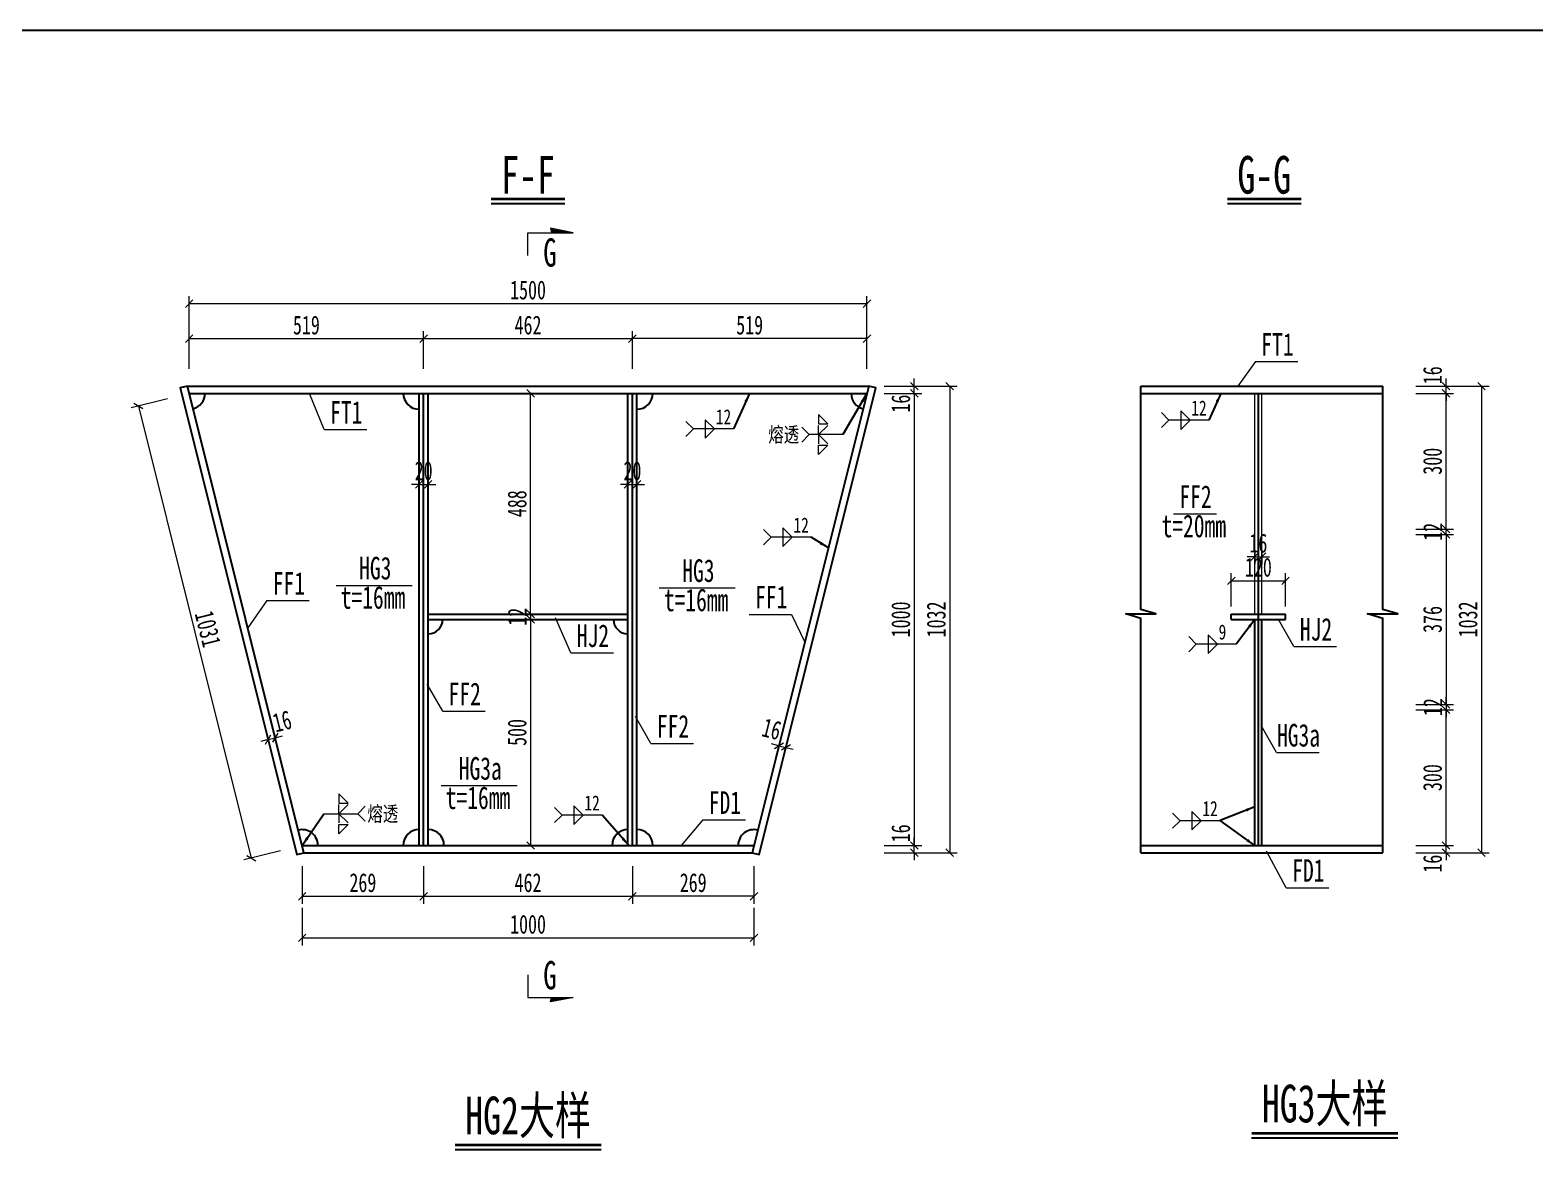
# Model space of a CAD drawing. Header units: millimetres. Extents: x -60009 to 63758, y -2164 to 95433.
# Drawn here: x 13218 to 16548, y 66164 to 68668 of the extents above; entities that cross this region are included whole.
import ezdxf
from ezdxf.enums import TextEntityAlignment as Align

# ---------------------------------------------------------------- set-up
doc = ezdxf.new("R2010")
doc.units = ezdxf.units.MM
doc.linetypes.add('DASHED', pattern=[0.75, 0.5, -0.25])
doc.layers.get('Defpoints').update_dxf_attribs({"color": 8})
for name, color, linetype, lineweight in [('Dim', 4, 'Continuous', 15), ('文字', 7, 'Continuous', 15), ('标注线及字体', 2, 'Continuous', 15), ('细实线', 4, 'Continuous', 15), ('虚线', 7, 'DASHED', 15), ('钢板粗线', 1, 'Continuous', 25)]:
    doc.layers.add(name, color=color, linetype=linetype, lineweight=lineweight)
doc.layers.add('Text', color=4, linetype='Continuous')
doc.styles.add('111', font='仿宋_GB2312.TTF', dxfattribs={"width": 0.7})
doc.styles.add('BM_Dim', font='仿宋_GB2312.TTF', dxfattribs={"width": 0.85})
doc.styles.add('SMEDI', font='仿宋_GB2312.TTF', dxfattribs={"width": 0.75})
doc.styles.get("Standard").update_dxf_attribs({"font": '仿宋_GB2312.TTF'})
doc.dimstyles.new('200', dxfattribs={"dimscale": 0, "dimtxt": 2.5, "dimasz": 1, "dimexe": 1, "dimexo": 1, "dimgap": 0.6, "dimtad": 1, "dimdec": 0, "dimdsep": 46, "dimtxsty": '111', "dimblk": 'OBLIQUE', "dimcen": 0, "dimclrd": 4, "dimclre": 4, "dimclrt": 4, "dimadec": 1, "dimazin": 2, "dimtfac": 1, "dimtdec": 0, "dimtix": 1, "dimtmove": 2, "dimatfit": 3, "dimfxl": 4, "dimfxlon": 1, "dimtolj": 1, "dimlwd": -1, "dimlwe": -1, "dimarcsym": 0})
doc.dimstyles.new('MSteel_1.0_1.0', dxfattribs={"dimtxt": 3, "dimasz": 1.2, "dimexe": 1, "dimexo": 1, "dimgap": 1, "dimtad": 3, "dimtoh": 1, "dimdec": 0, "dimzin": 0, "dimdsep": 46, "dimtxsty": 'Standard', "dimblk": 'ARCHTICK', "dimcen": 0.09, "dimclrd": 3, "dimclre": 3, "dimadec": 0, "dimazin": 0, "dimtfac": 1, "dimtdec": 4, "dimtofl": 0, "dimtmove": 0, "dimatfit": 3, "dimfxl": 1, "dimtolj": 1, "dimtzin": 0, "dimarcsym": 0})

# ---------------------------------------------------------------- blocks, each defined once
blk = doc.blocks.new('_Oblique')
at = {"color": 0, "linetype": 'ByBlock', "lineweight": -2}
blk.add_line((-0.5, -0.5), (0.5, 0.5), dxfattribs=at)
blk = doc.blocks.new('*D165')
at = {"layer": 'Defpoints', "color": 0}
for p in [(16148.9, 67551.7), (16148.9, 67175.7), (16351.7, 67175.7)]:
    blk.add_point(p, dxfattribs=at)
at = {"layer": '细实线', "color": 4}
for p, q in [((16285, 67551.7), (16368.3, 67551.7)), ((16351.7, 67551.7), (16351.7, 67175.7)), ((16285, 67175.7), (16368.3, 67175.7))]:
    blk.add_line(p, q, dxfattribs=at)
at = {"layer": '细实线', "color": 4, "xscale": 16.66666666666666, "yscale": 16.66666666666666, "zscale": 16.66666666666666}
for p, rotation in [((16351.7, 67551.7), 90), ((16351.7, 67175.7), 270)]:
    blk.add_blockref('_Oblique', p, dxfattribs=dict(at, rotation=rotation))
at = {"layer": '细实线', "color": 4, "insert": (16321.9, 67363.7), "char_height": 41.67, "attachment_point": 5, "rotation": 90, "style": '111'}
blk.add_mtext('\\A1;376', dxfattribs=at)
blk = doc.blocks.new('*D166')
at = {"layer": 'Defpoints', "color": 0}
for p in [(16203.6, 67879.7), (16351.7, 67879.7), (16203.1, 67863.7)]:
    blk.add_point(p, dxfattribs=at)
at = {"layer": '细实线', "color": 4}
for p, q in [((16285, 67879.7), (16368.3, 67879.7)), ((16351.7, 67879.7), (16351.7, 67896.4)), ((16351.7, 67863.7), (16351.7, 67879.7)), ((16285, 67863.7), (16368.3, 67863.7)), ((16351.7, 67863.7), (16351.7, 67847))]:
    blk.add_line(p, q, dxfattribs=at)
at = {"layer": '细实线', "color": 4, "xscale": 16.66666666666666, "yscale": 16.66666666666666, "zscale": 16.66666666666666}
for p, rotation in [((16351.7, 67879.7), 270), ((16351.7, 67863.7), 90)]:
    blk.add_blockref('_Oblique', p, dxfattribs=dict(at, rotation=rotation))
at = {"layer": '细实线', "color": 4, "insert": (16321.9, 67903.9), "char_height": 41.67, "attachment_point": 5, "rotation": 90, "style": '111'}
blk.add_mtext('\\A1;16', dxfattribs=at)
blk = doc.blocks.new('*D167')
at = {"layer": 'Defpoints', "color": 0}
for p in [(15958.6, 66847.7), (15959.3, 66863.7), (16351.7, 66863.7)]:
    blk.add_point(p, dxfattribs=at)
at = {"layer": '细实线', "color": 4}
for p, q in [((16351.7, 66863.7), (16351.7, 66880.4)), ((16285, 66863.7), (16368.3, 66863.7)), ((16285, 66847.7), (16368.3, 66847.7)), ((16351.7, 66847.7), (16351.7, 66863.7)), ((16351.7, 66847.7), (16351.7, 66831))]:
    blk.add_line(p, q, dxfattribs=at)
at = {"layer": '细实线', "color": 4, "xscale": 16.66666666666666, "yscale": 16.66666666666666, "zscale": 16.66666666666666}
for p, rotation in [((16351.7, 66863.7), 270), ((16351.7, 66847.7), 90)]:
    blk.add_blockref('_Oblique', p, dxfattribs=dict(at, rotation=rotation))
at = {"layer": '细实线', "color": 4, "insert": (16321.9, 66823.4), "char_height": 41.67, "attachment_point": 5, "rotation": 90, "style": '111'}
blk.add_mtext('\\A1;16', dxfattribs=at)
blk = doc.blocks.new('*D168')
at = {"layer": 'Defpoints', "color": 0}
for p in [(16236.9, 67879.7), (15958.6, 66847.7), (16430.1, 66847.7)]:
    blk.add_point(p, dxfattribs=at)
at = {"layer": '细实线', "color": 4}
for p, q in [((16363.5, 67879.7), (16446.8, 67879.7)), ((16430.1, 67879.7), (16430.1, 66847.7)), ((16363.5, 66847.7), (16446.8, 66847.7))]:
    blk.add_line(p, q, dxfattribs=at)
at = {"layer": '细实线', "color": 4, "xscale": 16.66666666666666, "yscale": 16.66666666666666, "zscale": 16.66666666666666}
for p, rotation in [((16430.1, 67879.7), 90), ((16430.1, 66847.7), 270)]:
    blk.add_blockref('_Oblique', p, dxfattribs=dict(at, rotation=rotation))
at = {"layer": '细实线', "color": 4, "insert": (16400.3, 67363.7), "char_height": 41.67, "attachment_point": 5, "rotation": 90, "style": '111'}
blk.add_mtext('\\A1;1032', dxfattribs=at)
blk = doc.blocks.new('*D169')
at = {"layer": 'Defpoints', "color": 0}
for p in [(15996.4, 67449.1), (15876.4, 67375.7), (15996.4, 67375.7)]:
    blk.add_point(p, dxfattribs=at)
at = {"layer": '细实线', "color": 4}
for p, q in [((15876.4, 67392.4), (15876.4, 67465.8)), ((15876.4, 67449.1), (15996.4, 67449.1)), ((15996.4, 67392.4), (15996.4, 67465.8))]:
    blk.add_line(p, q, dxfattribs=at)
at = {"layer": '细实线', "color": 4, "xscale": 16.66666666666666, "yscale": 16.66666666666666, "zscale": 16.66666666666666, "rotation": 180}
blk.add_blockref('_Oblique', (15876.4, 67449.1), dxfattribs=at)
at = {"layer": '细实线', "color": 4, "xscale": 16.66666666666666, "yscale": 16.66666666666666, "zscale": 16.66666666666666}
blk.add_blockref('_Oblique', (15996.4, 67449.1), dxfattribs=at)
at = {"layer": '细实线', "color": 4, "insert": (15936.4, 67478.9), "char_height": 41.67, "attachment_point": 5, "style": '111'}
blk.add_mtext('\\A1;120', dxfattribs=at)
blk = doc.blocks.new('*D170')
at = {"layer": 'Defpoints', "color": 0}
for p in [(15928.4, 67533.5), (15944.4, 67533.5), (15944.4, 67502.5)]:
    blk.add_point(p, dxfattribs=at)
at = {"layer": '细实线', "color": 4}
for p, q in [((15928.4, 67516.9), (15928.4, 67485.8)), ((15944.4, 67516.9), (15944.4, 67485.8)), ((15928.4, 67502.5), (15911.7, 67502.5)), ((15928.4, 67502.5), (15944.4, 67502.5)), ((15944.4, 67502.5), (15961.1, 67502.5))]:
    blk.add_line(p, q, dxfattribs=at)
at = {"layer": '细实线', "color": 4, "xscale": 16.66666666666666, "yscale": 16.66666666666666, "zscale": 16.66666666666666}
blk.add_blockref('_Oblique', (15928.4, 67502.5), dxfattribs=at)
at = {"layer": '细实线', "color": 4, "xscale": 16.66666666666666, "yscale": 16.66666666666666, "zscale": 16.66666666666666, "rotation": 180}
blk.add_blockref('_Oblique', (15944.4, 67502.5), dxfattribs=at)
at = {"layer": '细实线', "color": 4, "insert": (15936.4, 67532.3), "char_height": 41.67, "attachment_point": 5, "style": '111'}
blk.add_mtext('\\A1;16', dxfattribs=at)
blk = doc.blocks.new('*D171')
at = {"layer": 'Defpoints', "color": 0}
for p in [(16148.9, 67163.7), (16351.7, 67163.7), (16203.1, 66863.7)]:
    blk.add_point(p, dxfattribs=at)
at = {"layer": '细实线', "color": 4}
for p, q in [((16285, 67163.7), (16368.3, 67163.7)), ((16351.7, 66863.7), (16351.7, 67163.7)), ((16285, 66863.7), (16368.3, 66863.7))]:
    blk.add_line(p, q, dxfattribs=at)
at = {"layer": '细实线', "color": 4, "xscale": 16.66666666666666, "yscale": 16.66666666666666, "zscale": 16.66666666666666}
for p, rotation in [((16351.7, 67163.7), 90), ((16351.7, 66863.7), 270)]:
    blk.add_blockref('_Oblique', p, dxfattribs=dict(at, rotation=rotation))
at = {"layer": '细实线', "color": 4, "insert": (16321.9, 67013.7), "char_height": 41.67, "attachment_point": 5, "rotation": 90, "style": '111'}
blk.add_mtext('\\A1;300', dxfattribs=at)
blk = doc.blocks.new('*D172')
at = {"layer": 'Defpoints', "color": 0}
for p in [(16148.9, 67175.7), (16148.9, 67163.7), (16351.7, 67163.7)]:
    blk.add_point(p, dxfattribs=at)
at = {"layer": '细实线', "color": 4}
for p, q in [((16285, 67175.7), (16368.3, 67175.7)), ((16351.7, 67175.7), (16351.7, 67192.4)), ((16351.7, 67175.7), (16351.7, 67163.7)), ((16285, 67163.7), (16368.3, 67163.7)), ((16351.7, 67163.7), (16351.7, 67147))]:
    blk.add_line(p, q, dxfattribs=at)
at = {"layer": '细实线', "color": 4, "xscale": 16.66666666666666, "yscale": 16.66666666666666, "zscale": 16.66666666666666}
for p, rotation in [((16351.7, 67175.7), 270), ((16351.7, 67163.7), 90)]:
    blk.add_blockref('_Oblique', p, dxfattribs=dict(at, rotation=rotation))
at = {"layer": '细实线', "color": 4, "insert": (16322.3, 67169.7), "char_height": 41.67, "attachment_point": 5, "rotation": 90, "style": '111'}
blk.add_mtext('\\A1;12', dxfattribs=at)
blk = doc.blocks.new('*D173')
at = {"layer": 'Defpoints', "color": 0}
for p in [(16148.9, 67563.7), (16148.9, 67551.7), (16351.7, 67563.7)]:
    blk.add_point(p, dxfattribs=at)
at = {"layer": '细实线', "color": 4}
for p, q in [((16351.7, 67563.7), (16351.7, 67580.4)), ((16285, 67563.7), (16368.3, 67563.7)), ((16285, 67551.7), (16368.3, 67551.7)), ((16351.7, 67551.7), (16351.7, 67563.7)), ((16351.7, 67551.7), (16351.7, 67535))]:
    blk.add_line(p, q, dxfattribs=at)
at = {"layer": '细实线', "color": 4, "xscale": 16.66666666666666, "yscale": 16.66666666666666, "zscale": 16.66666666666666}
for p, rotation in [((16351.7, 67563.7), 270), ((16351.7, 67551.7), 90)]:
    blk.add_blockref('_Oblique', p, dxfattribs=dict(at, rotation=rotation))
at = {"layer": '细实线', "color": 4, "insert": (16322.3, 67557.7), "char_height": 41.67, "attachment_point": 5, "rotation": 90, "style": '111'}
blk.add_mtext('\\A1;12', dxfattribs=at)
blk = doc.blocks.new('*D174')
at = {"layer": 'Defpoints', "color": 0}
for p in [(16148.9, 67863.7), (16351.7, 67863.7), (16148.9, 67563.7)]:
    blk.add_point(p, dxfattribs=at)
at = {"layer": '细实线', "color": 4}
for p, q in [((16285, 67863.7), (16368.3, 67863.7)), ((16351.7, 67563.7), (16351.7, 67863.7)), ((16285, 67563.7), (16368.3, 67563.7))]:
    blk.add_line(p, q, dxfattribs=at)
at = {"layer": '细实线', "color": 4, "xscale": 16.66666666666666, "yscale": 16.66666666666666, "zscale": 16.66666666666666}
for p, rotation in [((16351.7, 67863.7), 90), ((16351.7, 67563.7), 270)]:
    blk.add_blockref('_Oblique', p, dxfattribs=dict(at, rotation=rotation))
at = {"layer": '细实线', "color": 4, "insert": (16321.9, 67713.7), "char_height": 41.67, "attachment_point": 5, "rotation": 90, "style": '111'}
blk.add_mtext('\\A1;300', dxfattribs=at)
blk = doc.blocks.new('_ArchTick')
at = {"color": 0, "linetype": 'ByBlock', "const_width": 0.15}
blk.add_lwpolyline([(-0.5, -0.5), (0.5, 0.5)], dxfattribs=at)
blk = doc.blocks.new('角焊缝1')
at = {"layer": 'Dim'}
blk.add_line((-3101.17, 370.22), (-3106.48, 370.22), dxfattribs=at)
blk.add_lwpolyline([(-3107.48, 369.22), (-3106.48, 370.22), (-3107.48, 371.22)], dxfattribs=at)
blk.add_lwpolyline([(-3104.91, 371.45), (-3104.91, 368.99), (-3103.68, 370.22)], close=True, dxfattribs=at)
blk = doc.blocks.new('*D175')
at = {"layer": 'Defpoints', "color": 0}
for p in [(14278.1, 67863.7), (14325.8, 67863.7), (14278.1, 67375.7)]:
    blk.add_point(p, dxfattribs=at)
at = {"layer": '细实线', "color": 4}
for p, q in [((14294.8, 67863.7), (14342.4, 67863.7)), ((14325.8, 67375.7), (14325.8, 67863.7)), ((14294.8, 67375.7), (14342.4, 67375.7))]:
    blk.add_line(p, q, dxfattribs=at)
at = {"layer": '细实线', "color": 4, "xscale": 16.66666666666666, "yscale": 16.66666666666666, "zscale": 16.66666666666666}
for p, rotation in [((14325.8, 67863.7), 90), ((14325.8, 67375.7), 270)]:
    blk.add_blockref('_Oblique', p, dxfattribs=dict(at, rotation=rotation))
at = {"layer": '细实线', "color": 4, "insert": (14296, 67619.7), "char_height": 41.67, "attachment_point": 5, "rotation": 90, "style": '111'}
blk.add_mtext('\\A1;488', dxfattribs=at)
blk = doc.blocks.new('*D176')
at = {"layer": 'Defpoints', "color": 0}
for p in [(14278.1, 67363.7), (14278.1, 66863.7), (14325.8, 66863.7)]:
    blk.add_point(p, dxfattribs=at)
at = {"layer": '细实线', "color": 4}
for p, q in [((14294.8, 67363.7), (14342.4, 67363.7)), ((14325.8, 67363.7), (14325.8, 66863.7)), ((14294.8, 66863.7), (14342.4, 66863.7))]:
    blk.add_line(p, q, dxfattribs=at)
at = {"layer": '细实线', "color": 4, "xscale": 16.66666666666666, "yscale": 16.66666666666666, "zscale": 16.66666666666666}
for p, rotation in [((14325.8, 67363.7), 90), ((14325.8, 66863.7), 270)]:
    blk.add_blockref('_Oblique', p, dxfattribs=dict(at, rotation=rotation))
at = {"layer": '细实线', "color": 4, "insert": (14296, 67113.7), "char_height": 41.67, "attachment_point": 5, "rotation": 90, "style": '111'}
blk.add_mtext('\\A1;500', dxfattribs=at)
blk = doc.blocks.new('剖面箭头')
at = {"ltscale": 10}
h = blk.add_hatch(dxfattribs=at)
h.set_pattern_fill('ANSI31', color=2, style=0)
h.set_pattern_definition([(45, (-182.99888, -777.8594), (-0.088388348, 0.088388348), [])])
h.paths.add_polyline_path([(6, -3), (3.15, -3), (3, -3.6)])
at = {"color": 3, "ltscale": 10}
blk.add_line((0, 0), (0, -3), dxfattribs=at)
at = {"color": 2, "ltscale": 10}
for p, q in [((0, -3), (6, -3)), ((6, -3), (3, -3.6)), ((3, -3.6), (3.15, -3))]:
    blk.add_line(p, q, dxfattribs=at)
blk = doc.blocks.new('*D177')
at = {"layer": 'Defpoints', "color": 0}
for p in [(14089.1, 67984.9), (13570.1, 67863.7), (14089.1, 67863.7)]:
    blk.add_point(p, dxfattribs=at)
at = {"layer": '细实线', "color": 4}
for p, q in [((13570.1, 67918.2), (13570.1, 68001.5)), ((13570.1, 67984.9), (14089.1, 67984.9)), ((14089.1, 67918.2), (14089.1, 68001.5))]:
    blk.add_line(p, q, dxfattribs=at)
at = {"layer": '细实线', "color": 4, "xscale": 16.66666666666666, "yscale": 16.66666666666666, "zscale": 16.66666666666666, "rotation": 180}
blk.add_blockref('_Oblique', (13570.1, 67984.9), dxfattribs=at)
at = {"layer": '细实线', "color": 4, "xscale": 16.66666666666666, "yscale": 16.66666666666666, "zscale": 16.66666666666666}
blk.add_blockref('_Oblique', (14089.1, 67984.9), dxfattribs=at)
at = {"layer": '细实线', "color": 4, "insert": (13829.6, 68014.7), "char_height": 41.67, "attachment_point": 5, "style": '111'}
blk.add_mtext('\\A1;519', dxfattribs=at)
blk = doc.blocks.new('*D178')
at = {"layer": 'Defpoints', "color": 0}
for p in [(14551.1, 67984.9), (14089.1, 67863.7), (14551.1, 67863.7)]:
    blk.add_point(p, dxfattribs=at)
at = {"layer": '细实线', "color": 4}
for p, q in [((14089.1, 67918.2), (14089.1, 68001.5)), ((14089.1, 67984.9), (14551.1, 67984.9)), ((14551.1, 67918.2), (14551.1, 68001.5))]:
    blk.add_line(p, q, dxfattribs=at)
at = {"layer": '细实线', "color": 4, "xscale": 16.66666666666666, "yscale": 16.66666666666666, "zscale": 16.66666666666666, "rotation": 180}
blk.add_blockref('_Oblique', (14089.1, 67984.9), dxfattribs=at)
at = {"layer": '细实线', "color": 4, "xscale": 16.66666666666666, "yscale": 16.66666666666666, "zscale": 16.66666666666666}
blk.add_blockref('_Oblique', (14551.1, 67984.9), dxfattribs=at)
at = {"layer": '细实线', "color": 4, "insert": (14320.1, 68014.7), "char_height": 41.67, "attachment_point": 5, "style": '111'}
blk.add_mtext('\\A1;462', dxfattribs=at)
blk = doc.blocks.new('*D179')
at = {"layer": 'Defpoints', "color": 0}
for p in [(14551.1, 67984.9), (14551.1, 67863.7), (15070.1, 67863.7)]:
    blk.add_point(p, dxfattribs=at)
at = {"layer": '细实线', "color": 4}
for p, q in [((14551.1, 67918.2), (14551.1, 68001.5)), ((15070.1, 67984.9), (14551.1, 67984.9)), ((15070.1, 67918.2), (15070.1, 68001.5))]:
    blk.add_line(p, q, dxfattribs=at)
at = {"layer": '细实线', "color": 4, "xscale": 16.66666666666666, "yscale": 16.66666666666666, "zscale": 16.66666666666666, "rotation": 180}
blk.add_blockref('_Oblique', (14551.1, 67984.9), dxfattribs=at)
at = {"layer": '细实线', "color": 4, "xscale": 16.66666666666666, "yscale": 16.66666666666666, "zscale": 16.66666666666666}
blk.add_blockref('_Oblique', (15070.1, 67984.9), dxfattribs=at)
at = {"layer": '细实线', "color": 4, "insert": (14810.6, 68014.7), "char_height": 41.67, "attachment_point": 5, "style": '111'}
blk.add_mtext('\\A1;519', dxfattribs=at)
blk = doc.blocks.new('*D180')
at = {"layer": 'Defpoints', "color": 0}
for p in [(15070.1, 68062.5), (13570.1, 67863.7), (15070.1, 67863.7)]:
    blk.add_point(p, dxfattribs=at)
at = {"layer": '细实线', "color": 4}
for p, q in [((13570.1, 67995.8), (13570.1, 68079.1)), ((15070.1, 67995.8), (15070.1, 68079.1)), ((13570.1, 68062.5), (15070.1, 68062.5))]:
    blk.add_line(p, q, dxfattribs=at)
at = {"layer": '细实线', "color": 4, "xscale": 16.66666666666666, "yscale": 16.66666666666666, "zscale": 16.66666666666666, "rotation": 180}
blk.add_blockref('_Oblique', (13570.1, 68062.5), dxfattribs=at)
at = {"layer": '细实线', "color": 4, "xscale": 16.66666666666666, "yscale": 16.66666666666666, "zscale": 16.66666666666666}
blk.add_blockref('_Oblique', (15070.1, 68062.5), dxfattribs=at)
at = {"layer": '细实线', "color": 4, "insert": (14320.1, 68092.3), "char_height": 41.67, "attachment_point": 5, "style": '111'}
blk.add_mtext('\\A1;1500', dxfattribs=at)
blk = doc.blocks.new('*D181')
at = {"layer": 'Defpoints', "color": 0}
for p in [(13570.1, 67863.7), (13820.1, 66863.7), (13707.7, 66835.6)]:
    blk.add_point(p, dxfattribs=at)
at = {"layer": '细实线', "color": 4}
for p, q in [((13522.4, 67851.8), (13441.5, 67831.5)), ((13457.7, 67835.6), (13707.7, 66835.6)), ((13772.4, 66851.8), (13691.5, 66831.5))]:
    blk.add_line(p, q, dxfattribs=at)
at = {"layer": '细实线', "color": 4, "xscale": 16.66666666666666, "yscale": 16.66666666666666, "zscale": 16.66666666666666}
for p, rotation in [((13457.7, 67835.6), 104.0362434679265), ((13707.7, 66835.6), 284.0362434679265)]:
    blk.add_blockref('_Oblique', p, dxfattribs=dict(at, rotation=rotation))
at = {"layer": '细实线', "color": 4, "insert": (13611.6, 67342.8), "char_height": 41.67, "attachment_point": 5, "rotation": 284.0362, "style": '111'}
blk.add_mtext('\\A1;1031', dxfattribs=at)
blk = doc.blocks.new('*D182')
at = {"layer": 'Defpoints', "color": 0}
for p in [(13820.1, 66863.7), (14089.1, 66864.6), (14089.1, 66751.3)]:
    blk.add_point(p, dxfattribs=at)
at = {"layer": '细实线', "color": 4}
for p, q in [((13820.1, 66817.9), (13820.1, 66734.6)), ((14089.1, 66817.9), (14089.1, 66734.6)), ((13820.1, 66751.3), (14089.1, 66751.3))]:
    blk.add_line(p, q, dxfattribs=at)
at = {"layer": '细实线', "color": 4, "xscale": 16.66666666666666, "yscale": 16.66666666666666, "zscale": 16.66666666666666, "rotation": 180}
blk.add_blockref('_Oblique', (13820.1, 66751.3), dxfattribs=at)
at = {"layer": '细实线', "color": 4, "xscale": 16.66666666666666, "yscale": 16.66666666666666, "zscale": 16.66666666666666}
blk.add_blockref('_Oblique', (14089.1, 66751.3), dxfattribs=at)
at = {"layer": '细实线', "color": 4, "insert": (13954.6, 66781.1), "char_height": 41.67, "attachment_point": 5, "style": '111'}
blk.add_mtext('\\A1;269', dxfattribs=at)
blk = doc.blocks.new('*D183')
at = {"layer": 'Defpoints', "color": 0}
for p in [(14089.1, 66864.6), (14551.1, 66863.7), (14551.1, 66751.3)]:
    blk.add_point(p, dxfattribs=at)
at = {"layer": '细实线', "color": 4}
for p, q in [((14089.1, 66817.9), (14089.1, 66734.6)), ((14551.1, 66817.9), (14551.1, 66734.6)), ((14089.1, 66751.3), (14551.1, 66751.3))]:
    blk.add_line(p, q, dxfattribs=at)
at = {"layer": '细实线', "color": 4, "xscale": 16.66666666666666, "yscale": 16.66666666666666, "zscale": 16.66666666666666, "rotation": 180}
blk.add_blockref('_Oblique', (14089.1, 66751.3), dxfattribs=at)
at = {"layer": '细实线', "color": 4, "xscale": 16.66666666666666, "yscale": 16.66666666666666, "zscale": 16.66666666666666}
blk.add_blockref('_Oblique', (14551.1, 66751.3), dxfattribs=at)
at = {"layer": '细实线', "color": 4, "insert": (14320.1, 66781.1), "char_height": 41.67, "attachment_point": 5, "style": '111'}
blk.add_mtext('\\A1;462', dxfattribs=at)
blk = doc.blocks.new('*D184')
at = {"layer": 'Defpoints', "color": 0}
for p in [(14551.1, 66863.7), (14820.1, 66863.7), (14551.1, 66751.3)]:
    blk.add_point(p, dxfattribs=at)
at = {"layer": '细实线', "color": 4}
for p, q in [((14551.1, 66817.9), (14551.1, 66734.6)), ((14820.1, 66817.9), (14820.1, 66734.6)), ((14820.1, 66751.3), (14551.1, 66751.3))]:
    blk.add_line(p, q, dxfattribs=at)
at = {"layer": '细实线', "color": 4, "xscale": 16.66666666666666, "yscale": 16.66666666666666, "zscale": 16.66666666666666, "rotation": 180}
blk.add_blockref('_Oblique', (14551.1, 66751.3), dxfattribs=at)
at = {"layer": '细实线', "color": 4, "xscale": 16.66666666666666, "yscale": 16.66666666666666, "zscale": 16.66666666666666}
blk.add_blockref('_Oblique', (14820.1, 66751.3), dxfattribs=at)
at = {"layer": '细实线', "color": 4, "insert": (14685.6, 66781.1), "char_height": 41.67, "attachment_point": 5, "style": '111'}
blk.add_mtext('\\A1;269', dxfattribs=at)
blk = doc.blocks.new('*D185')
at = {"layer": 'Defpoints', "color": 0}
for p in [(13820.1, 66863.7), (14820.1, 66863.7), (14820.1, 66659.3)]:
    blk.add_point(p, dxfattribs=at)
at = {"layer": '细实线', "color": 4}
for p, q in [((13820.1, 66726), (13820.1, 66642.6)), ((14820.1, 66726), (14820.1, 66642.6)), ((13820.1, 66659.3), (14820.1, 66659.3))]:
    blk.add_line(p, q, dxfattribs=at)
at = {"layer": '细实线', "color": 4, "xscale": 16.66666666666666, "yscale": 16.66666666666666, "zscale": 16.66666666666666, "rotation": 180}
blk.add_blockref('_Oblique', (13820.1, 66659.3), dxfattribs=at)
at = {"layer": '细实线', "color": 4, "xscale": 16.66666666666666, "yscale": 16.66666666666666, "zscale": 16.66666666666666}
blk.add_blockref('_Oblique', (14820.1, 66659.3), dxfattribs=at)
at = {"layer": '细实线', "color": 4, "insert": (14320.1, 66689.1), "char_height": 41.67, "attachment_point": 5, "style": '111'}
blk.add_mtext('\\A1;1000', dxfattribs=at)
blk = doc.blocks.new('*D186')
at = {"layer": 'Defpoints', "color": 0}
for p in [(15026.3, 67863.7), (14782.5, 66863.7), (15174.9, 66863.7)]:
    blk.add_point(p, dxfattribs=at)
at = {"layer": '细实线', "color": 4}
for p, q in [((15108.2, 67863.7), (15191.6, 67863.7)), ((15174.9, 67863.7), (15174.9, 66863.7)), ((15108.2, 66863.7), (15191.6, 66863.7))]:
    blk.add_line(p, q, dxfattribs=at)
at = {"layer": '细实线', "color": 4, "xscale": 16.66666666666666, "yscale": 16.66666666666666, "zscale": 16.66666666666666}
for p, rotation in [((15174.9, 67863.7), 90), ((15174.9, 66863.7), 270)]:
    blk.add_blockref('_Oblique', p, dxfattribs=dict(at, rotation=rotation))
at = {"layer": '细实线', "color": 4, "insert": (15145.1, 67363.7), "char_height": 41.67, "attachment_point": 5, "rotation": 90, "style": '111'}
blk.add_mtext('\\A1;1000', dxfattribs=at)
blk = doc.blocks.new('*D187')
at = {"layer": 'Defpoints', "color": 0}
for p in [(15026.8, 67879.7), (15174.9, 67879.7), (15026.3, 67863.7)]:
    blk.add_point(p, dxfattribs=at)
at = {"layer": '细实线', "color": 4}
for p, q in [((15108.2, 67879.7), (15191.6, 67879.7)), ((15174.9, 67879.7), (15174.9, 67896.4)), ((15174.9, 67863.7), (15174.9, 67879.7)), ((15108.2, 67863.7), (15191.6, 67863.7)), ((15174.9, 67863.7), (15174.9, 67847))]:
    blk.add_line(p, q, dxfattribs=at)
at = {"layer": '细实线', "color": 4, "xscale": 16.66666666666666, "yscale": 16.66666666666666, "zscale": 16.66666666666666}
for p, rotation in [((15174.9, 67879.7), 270), ((15174.9, 67863.7), 90)]:
    blk.add_blockref('_Oblique', p, dxfattribs=dict(at, rotation=rotation))
at = {"layer": '细实线', "color": 4, "insert": (15145.1, 67841.2), "char_height": 41.67, "attachment_point": 5, "rotation": 90, "style": '111'}
blk.add_mtext('\\A1;16', dxfattribs=at)
blk = doc.blocks.new('*D188')
at = {"layer": 'Defpoints', "color": 0}
for p in [(14781.9, 66847.7), (14782.5, 66863.7), (15174.9, 66863.7)]:
    blk.add_point(p, dxfattribs=at)
at = {"layer": '细实线', "color": 4}
for p, q in [((15174.9, 66863.7), (15174.9, 66880.4)), ((15108.2, 66863.7), (15191.6, 66863.7)), ((15108.2, 66847.7), (15191.6, 66847.7)), ((15174.9, 66847.7), (15174.9, 66863.7)), ((15174.9, 66847.7), (15174.9, 66831))]:
    blk.add_line(p, q, dxfattribs=at)
at = {"layer": '细实线', "color": 4, "xscale": 16.66666666666666, "yscale": 16.66666666666666, "zscale": 16.66666666666666}
for p, rotation in [((15174.9, 66863.7), 270), ((15174.9, 66847.7), 90)]:
    blk.add_blockref('_Oblique', p, dxfattribs=dict(at, rotation=rotation))
at = {"layer": '细实线', "color": 4, "insert": (15145.1, 66890.5), "char_height": 41.67, "attachment_point": 5, "rotation": 90, "style": '111'}
blk.add_mtext('\\A1;16', dxfattribs=at)
blk = doc.blocks.new('*D189')
at = {"layer": 'Defpoints', "color": 0}
for p in [(15060.1, 67879.7), (14781.9, 66847.7), (15253.3, 66847.7)]:
    blk.add_point(p, dxfattribs=at)
at = {"layer": '细实线', "color": 4}
for p, q in [((15186.7, 67879.7), (15270, 67879.7)), ((15253.3, 67879.7), (15253.3, 66847.7)), ((15186.7, 66847.7), (15270, 66847.7))]:
    blk.add_line(p, q, dxfattribs=at)
at = {"layer": '细实线', "color": 4, "xscale": 16.66666666666666, "yscale": 16.66666666666666, "zscale": 16.66666666666666}
for p, rotation in [((15253.3, 67879.7), 90), ((15253.3, 66847.7), 270)]:
    blk.add_blockref('_Oblique', p, dxfattribs=dict(at, rotation=rotation))
at = {"layer": '细实线', "color": 4, "insert": (15223.5, 67363.7), "char_height": 41.67, "attachment_point": 5, "rotation": 90, "style": '111'}
blk.add_mtext('\\A1;1032', dxfattribs=at)
blk = doc.blocks.new('*D190')
at = {"layer": 'Defpoints', "color": 0}
for p in [(13760.6, 67102), (13757.3, 67049), (13772.8, 67052.9)]:
    blk.add_point(p, dxfattribs=at)
at = {"layer": '细实线', "color": 4}
for p, q in [((13753.3, 67065.2), (13741, 67114.3)), ((13768.8, 67069.1), (13756.5, 67118.1)), ((13760.6, 67102), (13776.7, 67106)), ((13745, 67098.1), (13728.9, 67094)), ((13745, 67098.1), (13760.6, 67102))]:
    blk.add_line(p, q, dxfattribs=at)
at = {"layer": '细实线', "color": 4, "xscale": 16.66666666666666, "yscale": 16.66666666666666, "zscale": 16.66666666666666}
for p, rotation in [((13745, 67098.1), 14.03624346792648), ((13760.6, 67102), 194.0362434679265)]:
    blk.add_blockref('_Oblique', p, dxfattribs=dict(at, rotation=rotation))
at = {"layer": '细实线', "color": 4, "insert": (13775.9, 67138.3), "char_height": 41.67, "attachment_point": 5, "rotation": 14.0362, "style": '111'}
blk.add_mtext('\\A1;16', dxfattribs=at)
blk = doc.blocks.new('*D191')
at = {"layer": 'Defpoints', "color": 0}
for p in [(14890.8, 67080.5), (14864.7, 67041.8), (14880.2, 67037.9)]:
    blk.add_point(p, dxfattribs=at)
at = {"layer": '细实线', "color": 4}
for p, q in [((14875.3, 67084.4), (14859.1, 67088.4)), ((14868.7, 67058), (14879.3, 67100.5)), ((14875.3, 67084.4), (14890.8, 67080.5)), ((14884.2, 67054.1), (14894.9, 67096.6)), ((14890.8, 67080.5), (14907, 67076.4))]:
    blk.add_line(p, q, dxfattribs=at)
at = {"layer": '细实线', "color": 4, "xscale": 16.66666666666666, "yscale": 16.66666666666666, "zscale": 16.66666666666666}
for p, rotation in [((14875.3, 67084.4), 345.9637565320735), ((14890.8, 67080.5), 165.9637565320735)]:
    blk.add_blockref('_Oblique', p, dxfattribs=dict(at, rotation=rotation))
at = {"layer": '细实线', "color": 4, "insert": (14859.2, 67121.1), "char_height": 41.67, "attachment_point": 5, "rotation": 345.9638, "style": '111'}
blk.add_mtext('\\A1;16', dxfattribs=at)
blk = doc.blocks.new('全融透2')
at = {"layer": 'Dim'}
blk.add_line((0, 0), (-4.48, 0), dxfattribs=at)
for points in [[(-3.23, 2.65), (-3.23, 1.41), (-2, 1.41)], [(-3.23, -2.65), (-3.23, -1.41), (-2, -1.41)]]:
    blk.add_lwpolyline(points, close=True, dxfattribs=at)
for points in [[(-5.48, 1), (-4.48, 0), (-5.48, -1)], [(-2, 1.21), (-3.23, 0), (-3.23, 1.21)], [(-2, -1.21), (-3.23, 0), (-3.23, -1.21)]]:
    blk.add_lwpolyline(points, dxfattribs=at)
at = {"layer": 'Text', "style": 'SMEDI', "width": 0.75}
blk.add_text('熔透', height=2, dxfattribs=at).set_placement((-9.92, 0), align=Align.MIDDLE_LEFT)
blk = doc.blocks.new('全融透1')
at = {"layer": 'Dim'}
blk.add_line((0, 0), (4.48, 0), dxfattribs=at)
for points in [[(2, 2.65), (2, 1.41), (3.23, 1.41)], [(2, -2.65), (2, -1.41), (3.23, -1.41)]]:
    blk.add_lwpolyline(points, close=True, dxfattribs=at)
for points in [[(3.23, 1.21), (2, 0), (2, 1.21)], [(3.23, -1.21), (2, 0), (2, -1.21)], [(5.48, 1), (4.48, 0), (5.48, -1)]]:
    blk.add_lwpolyline(points, dxfattribs=at)
at = {"layer": 'Text', "style": 'SMEDI', "width": 0.75}
blk.add_text('熔透', height=2, dxfattribs=at).set_placement((5.77, 0), align=Align.MIDDLE_LEFT)
blk = doc.blocks.new('*D271')
at = {"layer": 'Defpoints', "color": 0, "transparency": 16777216}
for p in [(21100.9, 67033.4), (21986.2, 67032), (21099.3, 66017.4), (21984.6, 66032), (21099.2, 65919.6)]:
    blk.add_point(p, dxfattribs=at)
at = {"layer": '细实线', "color": 4, "transparency": 16777216}
for p, q in [((21099.2, 65986.3), (21099.1, 65903)), ((21984.6, 65984.9), (21984.4, 65901.5))]:
    blk.add_line(p, q, dxfattribs=at)
blk.add_arc((-34515894092.1, -21492456430780), 21492484212182.8, 89.907985640573, 89.907985642933, dxfattribs=at)
at = {"layer": '细实线', "color": 4, "transparency": 16777216, "xscale": 16.66666666666666, "yscale": 16.66666666666666, "zscale": 16.66666666666666}
for p, rotation in [((21099.1, 65919.6), 179.9079856429328), ((21984.4, 65918.2), 359.9079856405726)]:
    blk.add_blockref('_Oblique', p, dxfattribs=dict(at, rotation=rotation))
at = {"layer": '细实线', "color": 4, "transparency": 16777216, "insert": (21541.8, 65948.7), "char_height": 41.67, "attachment_point": 5, "rotation": 359.908, "style": '111'}
blk.add_mtext('885', dxfattribs=at)
blk = doc.blocks.new('*D273')
at = {"layer": 'Defpoints', "color": 0, "transparency": 16777216}
for p in [(21101.2, 67117), (21100.9, 67033.4), (21986.2, 67032), (21099.3, 66017.4), (21984.6, 66032)]:
    blk.add_point(p, dxfattribs=at)
at = {"layer": '细实线', "color": 4, "transparency": 16777216}
for p, q in [((21100.9, 67050.4), (21101.1, 67133.7)), ((21986.3, 67049), (21986.4, 67132.3))]:
    blk.add_line(p, q, dxfattribs=at)
blk.add_arc((-34515894092.1, -21492456430780), 21492484213380.2, 89.907985640573, 89.907985642933, dxfattribs=at)
at = {"layer": '细实线', "color": 4, "transparency": 16777216, "xscale": 16.66666666666666, "yscale": 16.66666666666666, "zscale": 16.66666666666666}
for p, rotation in [((21101.1, 67117), 179.9079856429328), ((21986.4, 67115.6), 359.9079856405726)]:
    blk.add_blockref('_Oblique', p, dxfattribs=dict(at, rotation=rotation))
at = {"layer": '细实线', "color": 4, "transparency": 16777216, "insert": (21543.8, 67146.2), "char_height": 41.67, "attachment_point": 5, "rotation": 359.908, "style": '111'}
blk.add_mtext('885', dxfattribs=at)
blk = doc.blocks.new('*D513')
at = {"layer": 'Defpoints', "color": 0}
for p in [(14278.1, 67375.7), (14278.1, 67363.7), (14325.8, 67363.7)]:
    blk.add_point(p, dxfattribs=at)
at = {"layer": '细实线', "color": 4}
for p, q in [((14294.8, 67375.7), (14342.4, 67375.7)), ((14325.8, 67375.7), (14325.8, 67392.4)), ((14325.8, 67375.7), (14325.8, 67363.7)), ((14294.8, 67363.7), (14342.4, 67363.7)), ((14325.8, 67363.7), (14325.8, 67347))]:
    blk.add_line(p, q, dxfattribs=at)
at = {"layer": '细实线', "color": 4, "xscale": 16.66666666666666, "yscale": 16.66666666666666, "zscale": 16.66666666666666}
for p, rotation in [((14325.8, 67375.7), 270), ((14325.8, 67363.7), 90)]:
    blk.add_blockref('_Oblique', p, dxfattribs=dict(at, rotation=rotation))
at = {"layer": '细实线', "color": 4, "insert": (14296.4, 67369.7), "char_height": 41.67, "attachment_point": 5, "rotation": 90, "style": '111'}
blk.add_mtext('\\A1;12', dxfattribs=at)
blk = doc.blocks.new('*D515')
at = {"layer": 'Defpoints', "color": 0}
for p in [(14099.1, 67662.5), (14079.1, 67617.2), (14099.1, 67617.2)]:
    blk.add_point(p, dxfattribs=at)
at = {"layer": '细实线', "color": 4}
for p, q in [((14079.1, 67633.9), (14079.1, 67679.2)), ((14099.1, 67633.9), (14099.1, 67679.2)), ((14079.1, 67662.5), (14062.5, 67662.5)), ((14079.1, 67662.5), (14099.1, 67662.5)), ((14099.1, 67662.5), (14115.8, 67662.5))]:
    blk.add_line(p, q, dxfattribs=at)
at = {"layer": '细实线', "color": 4, "xscale": 16.66666666666666, "yscale": 16.66666666666666, "zscale": 16.66666666666666}
blk.add_blockref('_Oblique', (14079.1, 67662.5), dxfattribs=at)
at = {"layer": '细实线', "color": 4, "xscale": 16.66666666666666, "yscale": 16.66666666666666, "zscale": 16.66666666666666, "rotation": 180}
blk.add_blockref('_Oblique', (14099.1, 67662.5), dxfattribs=at)
at = {"layer": '细实线', "color": 4, "insert": (14089.1, 67692.3), "char_height": 41.67, "attachment_point": 5, "style": '111'}
blk.add_mtext('\\A1;20', dxfattribs=at)
blk = doc.blocks.new('*D516')
at = {"layer": 'Defpoints', "color": 0}
for p in [(14561.1, 67662.5), (14541.1, 67617.2), (14561.1, 67617.2)]:
    blk.add_point(p, dxfattribs=at)
at = {"layer": '细实线', "color": 4}
for p, q in [((14541.1, 67633.9), (14541.1, 67679.2)), ((14561.1, 67633.9), (14561.1, 67679.2)), ((14541.1, 67662.5), (14524.5, 67662.5)), ((14541.1, 67662.5), (14561.1, 67662.5)), ((14561.1, 67662.5), (14577.8, 67662.5))]:
    blk.add_line(p, q, dxfattribs=at)
at = {"layer": '细实线', "color": 4, "xscale": 16.66666666666666, "yscale": 16.66666666666666, "zscale": 16.66666666666666}
blk.add_blockref('_Oblique', (14541.1, 67662.5), dxfattribs=at)
at = {"layer": '细实线', "color": 4, "xscale": 16.66666666666666, "yscale": 16.66666666666666, "zscale": 16.66666666666666, "rotation": 180}
blk.add_blockref('_Oblique', (14561.1, 67662.5), dxfattribs=at)
at = {"layer": '细实线', "color": 4, "insert": (14551.1, 67692.3), "char_height": 41.67, "attachment_point": 5, "style": '111'}
blk.add_mtext('\\A1;20', dxfattribs=at)

msp = doc.modelspace()

# ---------------------------------------------------------------- linework, layer by layer
for p, q in [((14238.4, 68284), (14401.8, 68284)), ((15867.7, 68284), (16031.1, 68284)), ((15921.5, 66217), (16245.1, 66217)), ((14158.7, 66190.7), (14482.2, 66190.7))]:
    msp.add_line(p, q)
at = {"const_width": 6}
for points in [[(14238.4, 68294), (14401.8, 68294)], [(15867.7, 68294), (16031.1, 68294)], [(15921.5, 66227), (16245.1, 66227)], [(14158.7, 66200.7), (14482.2, 66200.7)]]:
    msp.add_lwpolyline(points, dxfattribs=at)
for points in [[(15676.3, 66847.7), (15676.3, 67366), (15642.9, 67376), (15709.6, 67376), (15676.3, 67386), (15676.3, 67399.4), (15676.3, 67879.7)], [(16211.6, 66847.7), (16211.6, 67366), (16178.2, 67376), (16244.9, 67376), (16211.6, 67386), (16211.6, 67399.4), (16211.6, 67879.7)]]:
    msp.add_lwpolyline(points)
at = {"layer": 'Defpoints'}
for p, q in [((14089.1, 66863.7), (14089.1, 67863.7)), ((14551.1, 66863.7), (14551.1, 67863.7)), ((15936.4, 66863.7), (15936.4, 67863.7))]:
    msp.add_line(p, q, dxfattribs=at)
msp.add_lwpolyline([(12766.5, 68667.5), (19183.2, 68667.5), (19183.2, 64404.2), (12766.5, 64404.2)], close=True, dxfattribs=at)
at = {"layer": '细实线'}
for p, q in [((15929.7, 67934), (15891, 67879.7)), ((15929.7, 67934), (16023.8, 67934)), ((13869.1, 67783.6), (13836.1, 67863.7)), ((13869.1, 67783.6), (13963.2, 67783.6)), ((15748.4, 67597.2), (15843.7, 67597.2)), ((13895.4, 67439), (14063.6, 67439)), ((13741.9, 67405.3), (13699.9, 67344.8)), ((13741.9, 67405.3), (13836, 67405.3)), ((14610.5, 67433.6), (14778.8, 67433.6)), ((14809.5, 67374.9), (14903.5, 67374.9)), ((14903.5, 67374.9), (14932.6, 67313.4)), ((14415, 67289.5), (14380.9, 67367)), ((16015.2, 67303.7), (15981.1, 67363.5)), ((14415, 67289.5), (14509, 67289.5)), ((16015.2, 67303.7), (16109.2, 67303.7)), ((14131.2, 67160.8), (14097.1, 67220.6)), ((14131.2, 67160.8), (14225.3, 67160.8)), ((14592.2, 67089.2), (14558.1, 67148.9)), ((15976.5, 67069.3), (15942.4, 67129)), ((14592.2, 67089.2), (14686.2, 67089.2)), ((15976.5, 67069.3), (16070.6, 67069.3)), ((14127.8, 66996), (14296, 66996)), ((14707, 66920.5), (14659.3, 66863.7)), ((14707, 66920.5), (14801, 66920.5)), ((15998.2, 66770.1), (15954.6, 66850.9)), ((15998.2, 66770.1), (16092.3, 66770.1))]:
    msp.add_line(p, q, dxfattribs=at)
for p in [(13653.5, 67530.4), (13736.8, 67197)]:
    msp.add_point(p, dxfattribs=at)
at = {"layer": '虚线', "ltscale": 2}
for p, q in [((15928.4, 67375.7), (15928.4, 67863.7)), ((15944.4, 67375.7), (15944.4, 67863.7))]:
    msp.add_line(p, q, dxfattribs=at)
at = {"layer": '钢板粗线'}
for p, q in [((13566.1, 67879.7), (15074.1, 67879.7)), ((15676.3, 67879.7), (16211.6, 67879.7)), ((13570.1, 67863.7), (15070.1, 67863.7)), ((14079.1, 66863.7), (14079.1, 67863.7)), ((14099.1, 66863.7), (14099.1, 67863.7)), ((14541.1, 66863.7), (14541.1, 67863.7)), ((14561.1, 66863.7), (14561.1, 67863.7)), ((15676.3, 67863.7), (16211.6, 67863.7)), ((14099.1, 67375.7), (14541.1, 67375.7)), ((15876.4, 67375.7), (15996.4, 67375.7)), ((15876.4, 67363.7), (15876.4, 67375.7)), ((15996.4, 67363.7), (15996.4, 67375.7)), ((14099.1, 67363.7), (14541.1, 67363.7)), ((15876.4, 67363.7), (15996.4, 67363.7)), ((15928.4, 66863.7), (15928.4, 67363.7)), ((15944.4, 66863.7), (15944.4, 67363.7)), ((13820.1, 66863.7), (14820.1, 66863.7)), ((13824.1, 66847.7), (14816.1, 66847.7)), ((15676.3, 66863.7), (16211.6, 66863.7)), ((15676.3, 66847.7), (16211.6, 66847.7))]:
    msp.add_line(p, q, dxfattribs=at)
for points in [[(13566.1, 67879.7), (13550.6, 67875.8), (13808.6, 66843.8), (13824.1, 66847.7)], [(14816.1, 66847.7), (14831.6, 66843.8), (15089.6, 67875.8), (15074.1, 67879.7)]]:
    msp.add_lwpolyline(points, close=True, dxfattribs=at)
for centre, radius, start, end in [((13570.1, 67863.7), 35, 284.0362, 0), ((14079.1, 67863.7), 35, 180, 270), ((14561.1, 67863.7), 35, 270, 0), ((15070.1, 67863.7), 35, 180, 255.9638), ((14099.1, 67363.7), 32, 270, 0), ((14541.1, 67363.7), 32, 180, 270), ((13820.1, 66863.7), 35, 0, 104.0362), ((14079.1, 66863.7), 35, 90, 180), ((14099.1, 66863.7), 35, 0, 90), ((14541.1, 66863.7), 35, 90, 180), ((14561.1, 66863.7), 35, 0, 90), ((14820.1, 66863.7), 35, 75.9638, 180)]:
    msp.add_arc(centre, radius, start, end, dxfattribs=at)

# ---------------------------------------------------------------- block references
at = {"layer": 'Dim', "yscale": 16.66666666666666, "zscale": 16.66666666666666}
for p, xscale, rotation in [((14319.7, 68169), -16.66666666666666, 180.0000000000007), ((14319.7, 66577.4), 16.66666666666666, 359.9999999999993)]:
    msp.add_blockref('剖面箭头', p, dxfattribs=dict(at, xscale=xscale, rotation=rotation))
at = {"layer": '细实线', "xscale": 16.66666666666666, "yscale": 16.66666666666666, "zscale": 16.66666666666666}
for name, p in [('角焊缝1', (66460.9, 61614.7)), ('全融透2', (15017.1, 67772.7)), ('角焊缝1', (67513.1, 61634.3)), ('角焊缝1', (66632.7, 61375.3)), ('角焊缝1', (67573.7, 61138.7)), ('全融透1', (13868.4, 66933.8)), ('角焊缝1', (66170.1, 60760.5)), ('角焊缝1', (67537.7, 60748.1))]:
    msp.add_blockref(name, p, dxfattribs=at)

# ---------------------------------------------------------------- texts
at = {"layer": 'Text', "style": 'SMEDI', "width": 0.75}
for s, height, p in [('12', 33.33, (15787.9, 67831.5)), ('12', 33.33, (14735.7, 67811.9)), ('12', 33.33, (14907.5, 67572.5)), ('9', 33.3, (15848.4, 67335.9)), ('12', 33.33, (14444.9, 66957.7)), ('12', 33.33, (15812.5, 66945.3))]:
    msp.add_text(s, height=height, dxfattribs=at).set_placement(p, align=Align.MIDDLE_LEFT)
at = {"layer": '文字', "style": 'BM_Dim', "width": 0.7}
for p in [(14368.7, 68144.3), (14368.7, 66545.4)]:
    msp.add_text('G', height=62.5, dxfattribs=at).set_placement(p, align=Align.CENTER)
for s, p in [('FT1', (15978.5, 67932.2)), ('FT1', (13918, 67781.8)), ('FF2', (15797.2, 67595.3)), ('t=20mm', (15793.5, 67530.5)), ('HG3', (13982, 67437.2)), ('HG3', (14697.1, 67431.7)), ('FF1', (13790.8, 67403.4)), ('FF1', (14858.3, 67373)), ('t=16mm', (13976.9, 67372.4)), ('t=16mm', (14692.1, 67366.9)), ('HJ2', (14463.8, 67287.7)), ('HJ2', (16064, 67301.9)), ('FF2', (14180, 67159)), ('FF2', (14641, 67087.4)), ('HG3a', (16025.3, 67067.5)), ('HG3a', (14214.4, 66994.1)), ('t=16mm', (14209.3, 66929.3)), ('FD1', (14755.8, 66918.6)), ('FD1', (16047, 66768.3))]:
    msp.add_text(s, height=50, dxfattribs=at).set_placement(p, align=Align.BOTTOM_CENTER)
at = {"layer": '标注线及字体', "style": '111', "width": 0.7}
for s, p in [('F-F', (14320.1, 68347.4)), ('G-G', (15949.4, 68347.4)), ('HG3大样', (16083, 66294.4)), ('HG2大样', (14320.1, 66268.1))]:
    msp.add_text(s, height=83.33, dxfattribs=at).set_placement(p, align=Align.MIDDLE)

# ---------------------------------------------------------------- dimensions: what is measured, and where the dimension line sits
at = {"layer": '细实线'}
for base, p1, p2, override, picture, middle in [((15070.1, 68062.5), (13570.1, 67863.7), (15070.1, 67863.7), {"dimscale": 16.666667}, '*D180', (14320.1, 68092.3)), ((14089.1, 67984.9), (13570.1, 67863.7), (14089.1, 67863.7), {"dimscale": 16.666667}, '*D177', (13829.6, 68014.7)), ((14551.1, 67984.9), (14089.1, 67863.7), (14551.1, 67863.7), {"dimscale": 16.666667}, '*D178', (14320.1, 68014.7)), ((14099.1, 67662.5), (14079.1, 67617.2), (14099.1, 67617.2), {"dimscale": 16.666667}, '*D515', (14089.1, 67692.3)), ((14561.1, 67662.5), (14541.1, 67617.2), (14561.1, 67617.2), {"dimscale": 16.666667}, '*D516', (14551.1, 67692.3)), ((15944.4, 67502.5), (15928.4, 67533.5), (15944.4, 67533.5), {"dimscale": 16.666667, "dimblk": 'Oblique'}, '*D170', (15936.4, 67532.3)), ((15996.4, 67449.1), (15876.4, 67375.7), (15996.4, 67375.7), {"dimscale": 16.666667, "dimblk": 'Oblique'}, '*D169', (15936.4, 67478.9)), ((14089.1, 66751.3), (13820.1, 66863.7), (14089.1, 66864.6), {"dimscale": 16.666667, "dimblk": 'Oblique'}, '*D182', (13954.6, 66781.1)), ((14820.1, 66659.3), (13820.1, 66863.7), (14820.1, 66863.7), {"dimscale": 16.666667, "dimblk": 'Oblique'}, '*D185', (14320.1, 66689.1)), ((14551.1, 66751.3), (14089.1, 66864.6), (14551.1, 66863.7), {"dimscale": 16.666667, "dimblk": 'Oblique'}, '*D183', (14320.1, 66781.1))]:
    dim = msp.add_linear_dim(base=base, p1=p1, p2=p2, dimstyle='200', override=override, dxfattribs=at)
    dim.commit()
    dim.dimension.update_dxf_attribs({"geometry": picture, "text_midpoint": middle})
for base, p1, p2, angle, override, picture, middle in [((14551.1, 67984.9), (15070.1, 67863.7), (14551.1, 67863.7), 180, {"dimscale": 16.666667}, '*D179', (14810.6, 68014.7)), ((14325.8, 67863.7), (14278.1, 67375.7), (14278.1, 67863.7), 90, {"dimscale": 16.666667, "dimblk": 'Oblique'}, '*D175', (14296, 67619.7)), ((15253.3, 66847.7), (15060.1, 67879.7), (14781.9, 66847.7), 90, {"dimscale": 16.666667, "dimblk": 'Oblique'}, '*D189', (15223.5, 67363.7)), ((15174.9, 66863.7), (15026.3, 67863.7), (14782.5, 66863.7), 90, {"dimscale": 16.666667, "dimblk": 'Oblique'}, '*D186', (15145.1, 67363.7)), ((16430.1, 66847.7), (16236.9, 67879.7), (15958.6, 66847.7), 90, {"dimscale": 16.666667, "dimblk": 'Oblique'}, '*D168', (16400.3, 67363.7)), ((16351.7, 67863.7), (16148.9, 67563.7), (16148.9, 67863.7), 270, {"dimscale": 16.666667, "dimblk": 'Oblique'}, '*D174', (16321.9, 67713.7)), ((16351.7, 67563.7), (16148.9, 67551.7), (16148.9, 67563.7), 270, {"dimscale": 16.666667, "dimblk": 'Oblique'}, '*D173', (16322.3, 67557.7)), ((16351.7, 67175.7), (16148.9, 67551.7), (16148.9, 67175.7), 90, {"dimscale": 16.666667, "dimblk": 'Oblique'}, '*D165', (16321.9, 67363.7)), ((14325.8, 66863.7), (14278.1, 67363.7), (14278.1, 66863.7), 270, {"dimscale": 16.666667, "dimblk": 'Oblique'}, '*D176', (14296, 67113.7)), ((14325.8, 67363.7), (14278.1, 67375.7), (14278.1, 67363.7), 90, {"dimscale": 16.666667}, '*D513', (14296.4, 67369.7)), ((16351.7, 67163.7), (16148.9, 67175.7), (16148.9, 67163.7), 90, {"dimscale": 16.666667, "dimblk": 'Oblique'}, '*D172', (16322.3, 67169.7)), ((16351.7, 67163.7), (16203.1, 66863.7), (16148.9, 67163.7), 90, {"dimscale": 16.666667, "dimblk": 'Oblique'}, '*D171', (16321.9, 67013.7)), ((14551.1, 66751.3), (14820.1, 66863.7), (14551.1, 66863.7), 180, {"dimscale": 16.666667, "dimblk": 'Oblique'}, '*D184', (14685.6, 66781.1))]:
    dim = msp.add_linear_dim(base=base, p1=p1, p2=p2, angle=angle, dimstyle='200', override=override, dxfattribs=at)
    dim.commit()
    dim.dimension.update_dxf_attribs({"geometry": picture, "text_midpoint": middle})
for base, p1, p2, angle, picture, middle, dimtype in [((16351.7, 67879.7), (16203.1, 67863.7), (16203.6, 67879.7), 90, '*D166', (16321.9, 67903.9), 160), ((15174.9, 67879.7), (15026.3, 67863.7), (15026.8, 67879.7), 90, '*D187', (15145.1, 67841.2), 160), ((13760.6, 67102), (13757.3, 67049), (13772.8, 67052.9), 14.0362, '*D190', (13775.9, 67138.3), 161), ((14890.8, 67080.5), (14864.7, 67041.8), (14880.2, 67037.9), 345.9638, '*D191', (14859.2, 67121.1), 161), ((15174.9, 66863.7), (14781.9, 66847.7), (14782.5, 66863.7), 90, '*D188', (15145.1, 66890.5), 160), ((16351.7, 66863.7), (15958.6, 66847.7), (15959.3, 66863.7), 90, '*D167', (16321.9, 66823.4), 160)]:
    dim = msp.add_linear_dim(base=base, p1=p1, p2=p2, angle=angle, dimstyle='200', override={"dimscale": 16.666667, "dimblk": 'Oblique'}, dxfattribs=at)
    dim.commit()
    dim.dimension.update_dxf_attribs({"geometry": picture, "text_midpoint": middle, "dimtype": dimtype})
dim = msp.add_aligned_dim(p1=(13570.1, 67863.7), p2=(13820.1, 66863.7), distance=-115.9, dimstyle='200', override={"dimscale": 16.666667, "dimblk": 'Oblique'}, dxfattribs=at)
dim.commit()
dim.dimension.update_dxf_attribs({"geometry": '*D181', "text_midpoint": (13611.6, 67342.8)})
for base, picture, middle in [((21101.2, 67117), '*D273', (21543.8, 67146.2)), ((21099.2, 65919.6), '*D271', (21541.8, 65948.7))]:
    dim = msp.add_angular_dim_2l(base=base, line1=((21099.3, 66017.4), (21100.9, 67033.4)), line2=((21986.2, 67032), (21984.6, 66032)), text='885', dimstyle='200', override={"dimscale": 16.666667, "dimtxsty": '111', "dimblk": 'Oblique'}, dxfattribs=at)
    dim.commit()
    dim.dimension.update_dxf_attribs({"geometry": picture, "text_midpoint": middle})

# ---------------------------------------------------------------- leaders
at = {"layer": 'Dim'}
for points in [[(14810.2, 67863.7), (14774.6, 67785.1)], [(15070.2, 67863.7), (15017.1, 67772.7)], [(15853.3, 67863.7), (15826.9, 67804.7)], [(14984.7, 67522), (14946.4, 67545.7)], [(15928.4, 67363.7), (15887.4, 67309.1)], [(15928.4, 66949.3), (15852.2, 66918.5)], [(13820.2, 66863.7), (13868.4, 66933.8)], [(14543.2, 66863.7), (14483.8, 66930.9)], [(15928.4, 66863.7), (15851.5, 66918.5)]]:
    msp.add_leader(points, dimstyle='MSteel_1.0_1.0', override={"dimscale": 16.666667, "dimclrd": 256}, dxfattribs=at)

doc.saveas('drawing.dxf')
